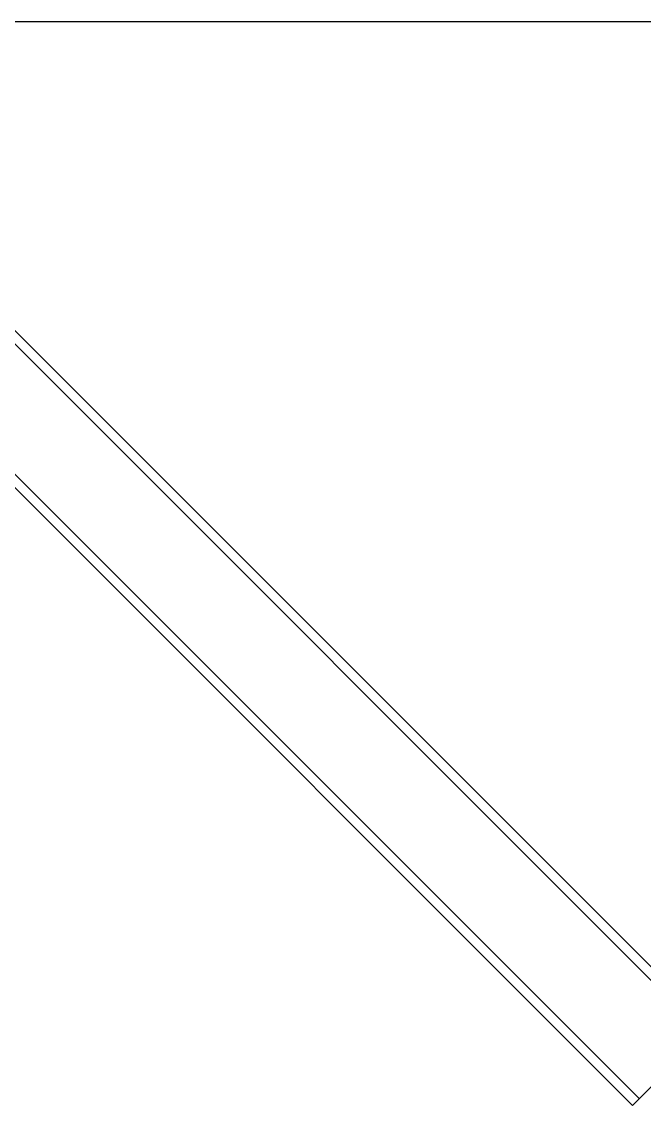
# Model space of a CAD drawing. Extents: x 4995099 to 5303443, y 4627657 to 4889583.
# Drawn here: x 5058597 to 5060948, y 4737238 to 4741329 of the extents above; entities that cross this region are included whole.
import ezdxf

# ---------------------------------------------------------------- set-up
doc = ezdxf.new("R2010")
doc.units = 0
doc.header["$LTSCALE"] = 1000
doc.header["$MEASUREMENT"] = 0
doc.layers.get('0').update_dxf_attribs({"color": 4, "linetype": 'CONTINUOUS'})
doc.layers.add('BZ', color=2, linetype='CONTINUOUS')

msp = doc.modelspace()

# ---------------------------------------------------------------- linework, layer by layer
for p, q in [((5061199, 4737534.2), (5057977.5, 4740755.8)), ((5061173.7, 4737508.9), (5057952.2, 4740730.5)), ((5060902.7, 4737237.8), (5057681.1, 4740459.4)), ((5060928, 4737263.1), (5057706.4, 4740484.7)), ((5061199, 4737534.2), (5060902.7, 4737237.8))]:
    msp.add_line(p, q)
at = {"layer": 'BZ'}
msp.add_line((5056246.1, 4741328.6), (5075116.1, 4741328.6), dxfattribs=at)

doc.saveas('drawing.dxf')
